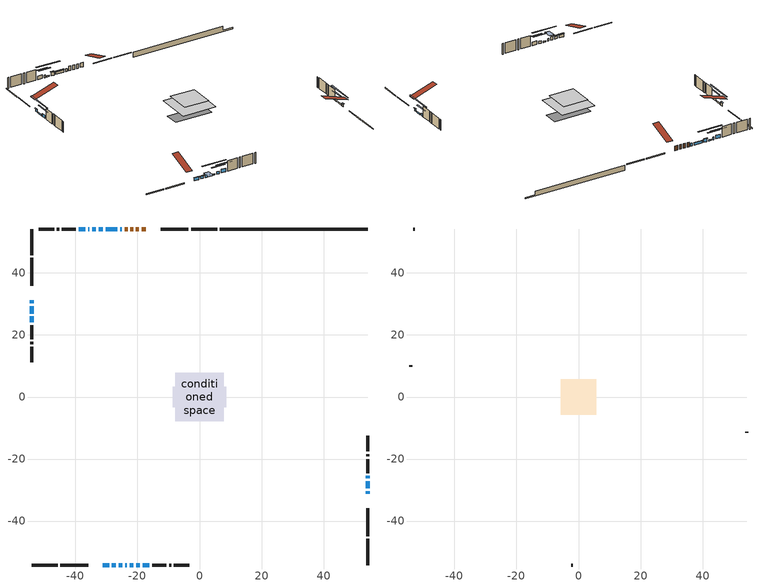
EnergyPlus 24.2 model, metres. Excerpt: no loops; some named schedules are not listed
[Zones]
conditioned space
 floor outside (Floor1 construction): -1.25,-1.25 -1.25,1.25 1.25,1.25 1.25,-1.25 z0.76
 floor adiabatic (AdiabaticFloorConstruction): -7.77,-7.77 -7.77,7.77 7.77,7.77 7.77,-7.77 z3.2
 floor foundation (Slab1 construction): -8.61,-3.28 -8.61,3.28 8.61,3.28 8.61,-3.28 z-1.55
 wall outside (RimJoist1 construction): 5.68,54.15 -2.71,54.15 / -54.15,-54.15 -45.77,-54.15 / -54.15,54.15 -54.15,45.77 / 54.15,-54.15 54.15,-45.77 z0.76:1.06
 wall outside (RimJoist2 construction): -3.64,54.15 -12.55,54.15 / -44.84,-54.15 -35.93,-54.15 / -54.15,44.84 -54.15,35.93 / 54.15,-44.84 54.15,-35.93 z0.76:1.06
 wall outside (AdiabaticWallConstruction 1): -17.31,54.15 -18.69,54.15 / -19.62,54.15 -20.48,54.15 / -21.4,54.15 -22.27,54.15 / -23.2,54.15 -24.07,54.15 z0.76:2.79
 wall outside (AdiabaticWallConstruction): -25,54.15 -25.55,54.15 / -28.21,-54.15 -26.94,-54.15 / -24.01,-54.15 -23.48,-54.15 / -35.51,54.15 -35.87,54.15 z0.76:1.98; 54.15,-31.17 54.15,-30.41 / -26.47,54.15 -30.29,54.15 / 54.15,-26.21 54.15,-25.45 / -20.45,-54.15 -19.23,-54.15 z0.76:1.83; -31.21,54.15 -32.49,54.15 z0.76:2.28; -31.17,-54.15 -29.14,-54.15 / -54.15,31.17 -54.15,30.15 z0.76:2.03; 54.15,-29.48 54.15,-27.14 / -33.41,54.15 -34.58,54.15 / -22.55,-54.15 -21.38,-54.15 / -54.15,29.22 -54.15,26.89 z0.76:1.32; -26.01,-54.15 -24.94,-54.15 z0.76:2.34; -36.79,54.15 -38.93,54.15 / -18.31,-54.15 -16.17,-54.15 z0.76:2.39; -54.15,25.96 -54.15,24.08 z0.76:2.08
 wall outside (Wall1 construction): -39.86,54.15 -44.35,54.15 / -15.24,-54.15 -10.75,-54.15 / -54.15,23.15 -54.15,18.66 / 54.15,-24.52 54.15,-20.03 z0.76:5.64
 wall outside (Wall2 construction): -45.27,54.15 -45.95,54.15 / -9.82,-54.15 -9.15,-54.15 / -54.15,17.73 -54.15,17.06 / 54.15,-19.1 54.15,-18.43 z0.76:5.64
 wall outside (Wall3 construction): -46.88,54.15 -51.85,54.15 / -8.22,-54.15 -3.25,-54.15 / -54.15,16.13 -54.15,11.16 / 54.15,-17.5 54.15,-12.53 z0.76:5.64
 wall foundation (FoundationWall1 construction): 6.61,54.15,-1.55 6.61,54.15,0.76 49.4,54.15,0.76 49.4,54.15,-0.94 54.15,54.15,-0.94 54.15,54.15,-1.55
 window (WindowConstruction 12): -25,54.15 -25.54,54.15 z0.76:1.98
 window (WindowConstruction 6): 54.15,-31.17 54.15,-30.41 z0.76:1.83
 window (WindowConstruction 7): -26.47,54.15 -30.28,54.15 z0.76:1.83
 window (WindowConstruction 8): -31.21,54.15 -32.48,54.15 z0.76:2.28
 window (WindowConstruction 9): -31.17,-54.15 -29.14,-54.15 z0.76:2.03
 window (WindowConstruction 10): -28.21,-54.15 -26.94,-54.15 z0.76:1.98
 window (WindowConstruction 11): -54.15,31.17 -54.15,30.15 z0.76:2.03
 window (WindowConstruction 14): 54.15,-29.48 54.15,-27.14 z0.76:1.32
 window (WindowConstruction 13): -26.01,-54.15 -24.94,-54.15 z0.76:2.34
 window (WindowConstruction 15): -33.41,54.15 -34.58,54.15 z0.76:1.32
 window (WindowConstruction 16): -24.01,-54.15 -23.48,-54.15 z0.76:1.98
 window (WindowConstruction 17): -22.55,-54.15 -21.38,-54.15 z0.76:1.32
 window (WindowConstruction 18): -54.15,29.22 -54.15,26.89 z0.76:1.32
 window (WindowConstruction): 54.15,-26.21 54.15,-25.45 z0.76:1.83
 window (WindowConstruction 1): -35.51,54.15 -35.86,54.15 z0.76:1.98
 window (WindowConstruction 2): -36.79,54.15 -38.93,54.15 z0.76:2.38
 window (WindowConstruction 3): -20.45,-54.15 -19.23,-54.15 z0.76:1.83
 window (WindowConstruction 4): -18.31,-54.15 -16.17,-54.15 z0.76:2.38
 window (WindowConstruction 5): -54.15,25.96 -54.15,24.08 z0.76:2.08
 door (Door): -17.31,54.15 -18.69,54.15 z0.76:2.79
 door (Door 1): -19.62,54.15 -20.48,54.15 z0.76:2.79
 door (Door 2): -21.41,54.15 -22.27,54.15 z0.76:2.79
 door (Door 3): -23.2,54.15 -24.07,54.15 z0.76:2.79
 ceiling adiabatic (AdiabaticFloorConstruction): 7.77,-7.77 7.77,7.77 -7.77,7.77 -7.77,-7.77 z3.2
attic - vented
 floor to conditioned space (Floor2 construction Reversed): -5.65,-5.65 -5.65,5.65 5.65,5.65 5.65,-5.65 z5.64
 wall outside (Wall4 construction): -52.77,54.15 -53.23,54.15 / -2.32,-54.15 -1.87,-54.15 / -54.15,10.23 -54.15,9.78 / 54.15,-11.6 54.15,-11.15 z0.76:5.64
 roof outside (Roof1 construction): -16.38,54.15,5.64 -16.38,43.15,9.31 -13.48,43.15,9.31 -13.48,54.15,5.64; -32.1,-54.15,5.64 -32.1,-43.15,9.31 -35,-43.15,9.31 -35,-54.15,5.64; -54.15,32.1,5.64 -43.15,32.1,9.31 -43.15,35,9.31 -54.15,35,5.64; 54.15,-32.1,5.64 43.15,-32.1,9.31 43.15,-35,9.31 54.15,-35,5.64
shading: 54.15,-30.21 54.15,-31.37 54.57,-31.37 54.57,-30.21 z2.03; -30.49,54.15 -26.27,54.15 -26.27,54.57 -30.49,54.57 z2.03; -32.69,54.15 -31.01,54.15 -31.01,54.57 -32.69,54.57 z2.49; -28.94,-54.15 -31.37,-54.15 -31.37,-54.57 -28.94,-54.57 z2.23; -26.74,-54.15 -28.41,-54.15 -28.41,-54.57 -26.74,-54.57 z2.18; -54.15,29.95 -54.15,31.37 -54.57,31.37 -54.57,29.95 z2.23; 54.15,-22.06 54.15,-34.56 54.57,-34.56 54.57,-22.06 z6.4; -24.33,-54.15 -26.62,-54.15 -26.62,-57.82 -24.33,-57.82 z2.95; -39.66,54.15 -28.33,54.15 -28.33,54.57 -39.66,54.57 z6.4; -16.3,-54.15 -27.63,-54.15 -27.63,-54.57 -16.3,-54.57 z6.4; -54.15,21.81 -54.15,34.31 -54.57,34.31 -54.57,21.81 z6.4; 54.15,-22.81 54.15,-28.85 54.57,-28.85 54.57,-22.81 z4.47; -38.5,54.15 -32.87,54.15 -32.87,54.57 -38.5,54.57 z4.62; -41.57,54.15 -34.15,54.15 -34.15,54.57 -41.57,54.57 z5.02; -16.59,-54.15 -23.09,-54.15 -23.09,-54.57 -16.59,-54.57 z4.47; -13.53,-54.15 -20.94,-54.15 -20.94,-54.57 -13.53,-54.57 z5.02; -54.15,21.44 -54.15,28.6 -54.57,28.6 -54.57,21.44 z4.72
[Building]
Building 1: Terrain=Suburbs
[Site:Location]
Erieau AUT_ON: Latitude {deg}=42.25; Longitude {deg}=-81.9; Time Zone {hr}=-5; Elevation {m}=178; Keep Site Location Information=Yes
[Site:GroundTemperature:Shallow]
5.2292, 3.30147, 3.1471, 4.0619, 7.73432, 11.3896, 14.5586, 16.5661, 16.7366, 15.1039, 12.0157, 8.47254
[Site:WaterMainsTemperature]
Calculation Method=Schedule; Temperature Schedule=mains temperature schedule
[Material] Roughness=Rough; Thermal Absorptance=0.9
Name | Thickness {m} | Conductivity {W/m-K} | Density {kg/m3} | Specific Heat {J/kg-K} | Solar Absorptance | Visible Absorptance
asphalt or fiberglass shingles | 0.00635 | 0.162714 | 1121.4 | 1465.45 | 0.4 | 0.4
ceiling loosefill ins | 0.254 | 0.0480833 | 16.02 | 1046.75 | 0.7 | 0.7
ceiling stud and cavity | 0.1397 | 0.152571 | 65.682 | 1177.47 | 0.7 | 0.7
concrete 4.0 in. | 0.1016 | 1.803125 | 2242.8 | 837.4 | 0.7 | 0.7
concrete 8.0 in. | 0.2032 | 1.803125 | 2242.8 | 837.4 | 0.7 | 0.7
door material | 0.04445 | 0.053851 | 512.64 | 1214.23 | 0.7 | 0.7
door material 1 | 0.04445 | 0.20624 | 512.64 | 1214.23 | 0.7 | 0.7
door material 2 | 0.04445 | 0.188738 | 512.64 | 1214.23 | 0.7 | 0.7
exterior vertical ins | 0.0460229 | 0.029427 | 32.04 | 1214.23 | 0.7 | 0.7
floor covering | 0.0127 | 0.0433444 | 54.468 | 1339.84 | 0.6 | 0.6
floor rigid ins; rim joist rigid ins | 0.051816 | 0.029427 | 32.04 | 1214.23 | 0.7 | 0.7
floor rigid ins 1; wall rigid ins | 0.512978 | 0.029427 | 32.04 | 1214.23 | 0.7 | 0.7
floor stud and cavity | 0.1397 | 0.0898299 | 92.3553 | 1139.71 | 0.7 | 0.7
floor stud and cavity 1 | 0.1397 | 1.75129 | 37.0049 | 1207.88 | 0.7 | 0.7
furniture material conditioned space 1 | 0.1524 | 0.115458 | 640.8 | 1214.23 | 0.6 | 0.6
gypsum board | 0.0127 | 0.160291 | 801 | 837.4 | 0.6 | 0.6
gypsum board 1 | 0.0127 | 0.160291 | 801 | 837.4 | 0.7 | 0.7
osb sheathing 0.5 in. | 0.0127 | 0.115458 | 512.64 | 1214.23 | 0.7 | 0.7
osb sheathing 0.75 in. | 0.01905 | 0.115458 | 512.64 | 1214.23 | 0.7 | 0.7
osb sheathing 2.0 in. | 0.0508 | 0.115458 | 512.64 | 1214.23 | 0.7 | 0.7
rim joist stud and cavity | 0.0508 | 0.308293 | 125.044 | 1163.47 | 0.6 | 0.6
rim joist stud and cavity 1 | 0.0508 | 0.035244 | 125.044 | 1163.47 | 0.6 | 0.6
slab rigid ins | 0.00025908 | 0.029427 | 32.04 | 1214.23 | 0.7 | 0.7
wall stud and cavity | 0.1397 | 0.0818765 | 139.0536 | 1170.24 | 0.7 | 0.7
wall stud and cavity 1 | 0.1397 | 0.113829 | 139.0536 | 1170.24 | 0.7 | 0.7
wall stud and cavity 2 | 0.0889 | 6.1454 | 50.32683 | 1063.81 | 0.6 | 0.6
wall stud and cavity 3 | 0.0889 | 0.380278 | 52.3479 | 1209.89 | 0.7 | 0.7
wall stud and cavity 4 | 0.0889 | 0.391764 | 83.0341 | 1211.67 | 0.7 | 0.7
wood siding | 0.0254 | 0.102417 | 544.68 | 1172.36 | 0.4 | 0.4
wood siding 1 | 0.00254 | 0.102417 | 544.68 | 1172.36 | 0.4 | 0.4
wood siding 2; wood siding 3; wood siding 4 | 0.0254 | 0.102417 | 544.68 | 1172.36 | 0.7 | 0.7
[WindowMaterial:SimpleGlazingSystem]
Name | U-Factor {W/m2-K} | Solar Heat Gain Coefficient
WindowMaterial | 2.509676 | 0.59
WindowMaterial 1 | 3.2711 | 0.4
WindowMaterial 10 | 2.91679 | 0.67
WindowMaterial 11 | 2.97754 | 0.61
WindowMaterial 2 | 2.36943 | 0.65
WindowMaterial 3 | 2.452896 | 0.62
WindowMaterial 4 | 2.396116 | 0.64
WindowMaterial 5 | 2.41826 | 0.63
WindowMaterial 6 | 2.41485 | 0.63
WindowMaterial 7 | 2.4546 | 0.62
WindowMaterial 8 | 2.43473 | 0.62
WindowMaterial 9 | 3.30914 | 0.61
[Construction]
AdiabaticFloorConstruction: floor stud and cavity 1, floor rigid ins 1, osb sheathing 0.75 in., floor covering
AdiabaticWallConstruction: wood siding 3, wall rigid ins, wall stud and cavity 3, gypsum board
AdiabaticWallConstruction 1: wood siding 4, wall rigid ins, wall stud and cavity 3, gypsum board
Door; Door 1: door material
Door 2: door material 1
Door 3: door material 2
Floor1 construction: floor stud and cavity, floor rigid ins, osb sheathing 0.75 in., floor covering
Floor2 construction Reversed: gypsum board, ceiling stud and cavity, ceiling loosefill ins
FoundationWall1 construction: concrete 8.0 in., gypsum board 1
furniture construction conditioned space 1: furniture material conditioned space 1
PartitionWallConstruction: gypsum board, wall stud and cavity 4, gypsum board
RimJoist1 construction: wood siding 2, rim joist rigid ins, osb sheathing 2.0 in., rim joist stud and cavity
RimJoist2 construction: wood siding 2, rim joist rigid ins, osb sheathing 2.0 in., rim joist stud and cavity 1
Roof1 construction: asphalt or fiberglass shingles
Slab1 construction: slab rigid ins, concrete 4.0 in.
Wall1 construction; Wall3 construction: wood siding, osb sheathing 0.5 in., wall stud and cavity, gypsum board
Wall2 construction: wood siding, osb sheathing 0.5 in., wall stud and cavity 1, gypsum board
Wall4 construction: wood siding 1, wall stud and cavity 2
WindowConstruction; WindowConstruction 6: WindowMaterial
WindowConstruction 1: WindowMaterial 1
WindowConstruction 10: WindowMaterial 8
WindowConstruction 11; WindowConstruction 9: WindowMaterial 7
WindowConstruction 12: WindowMaterial 9
WindowConstruction 13: WindowMaterial 10
WindowConstruction 14; WindowConstruction 15; WindowConstruction 16; WindowConstruction 17; WindowConstruction 18: WindowMaterial 11
WindowConstruction 2; WindowConstruction 4: WindowMaterial 2
WindowConstruction 3: WindowMaterial 3
WindowConstruction 5: WindowMaterial 4
WindowConstruction 7: WindowMaterial 5
WindowConstruction 8: WindowMaterial 6
[Zone] Multiplier=1; Part of Total Floor Area=Yes
Name | Volume {m3}
attic - vented | 76.0206
conditioned space | 903
[Space]
Name | Zone | Volume {m3}
attic - vented 1 | attic - vented | 76.0206
conditioned space 1 | conditioned space | 903
[ZoneInfiltration:EffectiveLeakageArea]
infil attic - vented 1: Zone or Space=attic - vented 1; Schedule=Always On Discrete; Effective Air Leakage Area {cm2}=6127.68; Stack Coefficient=0.000594212; Wind Coefficient=1.64699e-05
[ZoneMixing]
whole house fan mix: Zone or Space=attic - vented; Schedule=Always On Continuous; Design Flow Rate Calculation Method=Flow/Zone; Design Flow Rate {m3/s}=0; Source Zone or Space=conditioned space
[SurfaceProperty:ExposedFoundationPerimeter]
Slab1: Exposed Perimeter Calculation Method=TotalExposedPerimeter; Total Exposed Perimeter {m}=47.548
[InternalMass] Zone or ZoneList=conditioned space; Space or SpaceList=conditioned space 1
Name | Construction | Surface Area {m2}
furniture mass conditioned space 1 | furniture construction conditioned space 1 | 144.144
partition wall mass | PartitionWallConstruction | 360.36
[Lights]
interior lighting: Zone or ZoneList or Space or SpaceList=conditioned space 1; Schedule=interior lighting schedule; Design Level Calculation Method=LightingLevel; Lighting Level {W}=343.2; Return Air Fraction=0; Fraction Radiant=0.6; Fraction Visible=0.2; Fraction Replaceable=1
[People]
occupants: Zone or ZoneList or Space or SpaceList=conditioned space 1; Number of People Schedule=occupants schedule; Number of People Calculation Method=People; Number of People=3; Fraction Radiant=0.314171; Sensible Heat Fraction=0.56303; Activity Level Schedule=occupants activity schedule; Carbon Dioxide Generation Rate {m3/s-W}=0; Enable ASHRAE 55 Comfort Warnings=No; Mean Radiant Temperature Calculation Type=EnclosureAveraged
[ElectricEquipment] Zone or ZoneList or Space or SpaceList=conditioned space 1; Design Level Calculation Method=EquipmentLevel
Name | Schedule | Design Level {W} | Fraction Latent | Fraction Radiant | Fraction Lost
clothes dryer | clothes dryer schedule | 140.772 | 0.015 | 0.081 | 0.85
clothes washer | clothes washer schedule | 32.1985 | 0.03 | 0.162 | 0.7
cooking range | cooking range schedule | 215.147 | 0.08 | 0.432 | 0.2
dishwasher | dishwasher schedule | 66.8632 | 0.3 | 0.18 | 0.4
fridge | fridge schedule | 72.9452 | 0 | 0.6 | 0
mech vent bath fan 0 | mech vent bath fan 0 schedule | 43 | 0 | 0 | 1
mech vent bath fan 1 | mech vent bath fan 1 schedule | 43 | 0 | 0 | 1
mech vent house fan | mech vent house fan schedule | 0 | 0 | 0 | 1
mech vent house fan cfis | mech vent house fan cfis schedule | 0 | 0 | 0 | 0
mech vent range fan 0 | mech vent range fan 0 schedule | 43 | 0 | 0 | 1
mech vent range fan 1 | mech vent range fan 1 schedule | 43 | 0 | 0 | 1
misc plug loads | misc plug loads schedule | 494.7 | 0.045 | 0.513 | 0.1
whole house fan | Always On Discrete | 0 | 0 | 0 | 1
[OtherEquipment] Zone or ZoneList or Space or SpaceList=conditioned space 1; Design Level Calculation Method=EquipmentLevel
Name | Fuel Type | Schedule | Design Level {W} | Fraction Latent | Fraction Radiant | Fraction Lost
clothes dryer 1 | Electricity | clothes dryer schedule | 0 | 0.015 | 0.081 | 0.85
cooking range 1 | Electricity | cooking range schedule | 0 | 0.08 | 0.432 | 0.2
general water use latent | None | general water use schedule | 62.594 | 1 | 0 | 0
general water use sensible | None | general water use schedule | -61.6891 | 0 | 0.6 | 0
mech vent house fan latent load | None | Always On Discrete | 0 | 1 | 0 | 0
mech vent house fan sensible load | None | Always On Discrete | 0 | 0 | 0 | 0
water heater energy adjustment1 | NaturalGas | Always On Discrete | 0.01 | 0 | 0 | 1
[ZoneInfiltration:DesignFlowRate] Zone or ZoneList or Space or SpaceList=conditioned space 1; Schedule=Always On Discrete; Design Flow Rate Calculation Method=Flow/Zone; Design Flow Rate {m3/s}=0
infil flow; natural vent flow; whole house fan flow
[Foundation:Kiva]
Foundation Kiva 1: Initial Indoor Air Temperature {C}=18; Wall Height Above Grade {m}=0.759988; Wall Depth Below Slab {m}=0.2032; Custom Block Material Name 1=exterior vertical ins; Custom Block Depth 1 {m}=2.30999; Custom Block X Position 1 {m}=0.2159; Custom Block Z Position 1 {m}=0
[Foundation:Kiva:Settings]
Soil Conductivity {W/m-K}=0.849921; Soil Density {kg/m3}=1842.3; Soil Specific Heat {J/kg-K}=418.7; Ground Solar Absorptivity=0.9; Ground Thermal Absorptivity=0.9; Ground Surface Roughness {m}=0.03; Far-Field Width {m}=40; Deep-Ground Boundary Condition=ZeroFlux; Deep-Ground Depth {m}=40; Minimum Cell Dimension {m}=0.2; Maximum Cell Growth Coefficient=3; Simulation Timestep=Timestep
[Exterior:Lights]
exterior lighting: Schedule=exterior lighting schedule; Design Level {W}=75.6
[Schedule:Constant]
Name | Hourly Value
Always On Continuous; mech vent house fan schedule; mech vent house fan cfis schedule; Always On Discrete | 1
occupants activity schedule | 117.228
fridge schedule | 0
[Schedule:Week:Daily]
interior lighting schedule Week Rule - Jan1-Jan27: interior lighting schedule day, interior lighting schedule day, interior lighting schedule day, interior lighting schedule day, interior lighting schedule day, interior lighting schedule day, interior lighting schedule day, interior lighting schedule default day, interior lighting schedule default day, interior lighting schedule default day, interior lighting schedule default day, interior lighting schedule default day
interior lighting schedule Week Rule - Jan28-Feb3: interior lighting schedule day, interior lighting schedule day, interior lighting schedule day, interior lighting schedule day, interior lighting schedule day 1, interior lighting schedule day 1, interior lighting schedule day 1, interior lighting schedule default day, interior lighting schedule default day, interior lighting schedule default day, interior lighting schedule default day, interior lighting schedule default day
interior lighting schedule Week Rule - Feb4-Feb24: interior lighting schedule day 1, interior lighting schedule day 1, interior lighting schedule day 1, interior lighting schedule day 1, interior lighting schedule day 1, interior lighting schedule day 1, interior lighting schedule day 1, interior lighting schedule default day, interior lighting schedule default day, interior lighting schedule default day, interior lighting schedule default day, interior lighting schedule default day
interior lighting schedule Week Rule - Feb25-Mar3: interior lighting schedule day 1, interior lighting schedule day 1, interior lighting schedule day 1, interior lighting schedule day 1, interior lighting schedule day 2, interior lighting schedule day 2, interior lighting schedule day 2, interior lighting schedule default day, interior lighting schedule default day, interior lighting schedule default day, interior lighting schedule default day, interior lighting schedule default day
interior lighting schedule Week Rule - Mar4-Mar31: interior lighting schedule day 2, interior lighting schedule day 2, interior lighting schedule day 2, interior lighting schedule day 2, interior lighting schedule day 2, interior lighting schedule day 2, interior lighting schedule day 2, interior lighting schedule default day, interior lighting schedule default day, interior lighting schedule default day, interior lighting schedule default day, interior lighting schedule default day
interior lighting schedule Week Rule - Apr1-Apr28: interior lighting schedule day 3, interior lighting schedule day 3, interior lighting schedule day 3, interior lighting schedule day 3, interior lighting schedule day 3, interior lighting schedule day 3, interior lighting schedule day 3, interior lighting schedule default day, interior lighting schedule default day, interior lighting schedule default day, interior lighting schedule default day, interior lighting schedule default day
interior lighting schedule Week Rule - Apr29-May5: interior lighting schedule day 3, interior lighting schedule day 3, interior lighting schedule day 4, interior lighting schedule day 4, interior lighting schedule day 4, interior lighting schedule day 4, interior lighting schedule day 4, interior lighting schedule default day, interior lighting schedule default day, interior lighting schedule default day, interior lighting schedule default day, interior lighting schedule default day
interior lighting schedule Week Rule - May6-May26: interior lighting schedule day 4, interior lighting schedule day 4, interior lighting schedule day 4, interior lighting schedule day 4, interior lighting schedule day 4, interior lighting schedule day 4, interior lighting schedule day 4, interior lighting schedule default day, interior lighting schedule default day, interior lighting schedule default day, interior lighting schedule default day, interior lighting schedule default day
interior lighting schedule Week Rule - May27-Jun2: interior lighting schedule day 4, interior lighting schedule day 4, interior lighting schedule day 4, interior lighting schedule day 4, interior lighting schedule day 4, interior lighting schedule day 5, interior lighting schedule day 5, interior lighting schedule default day, interior lighting schedule default day, interior lighting schedule default day, interior lighting schedule default day, interior lighting schedule default day
interior lighting schedule Week Rule - Jun3-Jun30: interior lighting schedule day 5, interior lighting schedule day 5, interior lighting schedule day 5, interior lighting schedule day 5, interior lighting schedule day 5, interior lighting schedule day 5, interior lighting schedule day 5, interior lighting schedule default day, interior lighting schedule default day, interior lighting schedule default day, interior lighting schedule default day, interior lighting schedule default day
interior lighting schedule Week Rule - Jul1-Jul28: interior lighting schedule day 6, interior lighting schedule day 6, interior lighting schedule day 6, interior lighting schedule day 6, interior lighting schedule day 6, interior lighting schedule day 6, interior lighting schedule day 6, interior lighting schedule default day, interior lighting schedule default day, interior lighting schedule default day, interior lighting schedule default day, interior lighting schedule default day
interior lighting schedule Week Rule - Jul29-Aug4: interior lighting schedule day 6, interior lighting schedule day 6, interior lighting schedule day 6, interior lighting schedule day 7, interior lighting schedule day 7, interior lighting schedule day 7, interior lighting schedule day 7, interior lighting schedule default day, interior lighting schedule default day, interior lighting schedule default day, interior lighting schedule default day, interior lighting schedule default day
interior lighting schedule Week Rule - Aug5-Aug25: interior lighting schedule day 7, interior lighting schedule day 7, interior lighting schedule day 7, interior lighting schedule day 7, interior lighting schedule day 7, interior lighting schedule day 7, interior lighting schedule day 7, interior lighting schedule default day, interior lighting schedule default day, interior lighting schedule default day, interior lighting schedule default day, interior lighting schedule default day
interior lighting schedule Week Rule - Aug26-Sep1: interior lighting schedule day 7, interior lighting schedule day 7, interior lighting schedule day 7, interior lighting schedule day 7, interior lighting schedule day 7, interior lighting schedule day 7, interior lighting schedule day 8, interior lighting schedule default day, interior lighting schedule default day, interior lighting schedule default day, interior lighting schedule default day, interior lighting schedule default day
interior lighting schedule Week Rule - Sep2-Sep29: interior lighting schedule day 8, interior lighting schedule day 8, interior lighting schedule day 8, interior lighting schedule day 8, interior lighting schedule day 8, interior lighting schedule day 8, interior lighting schedule day 8, interior lighting schedule default day, interior lighting schedule default day, interior lighting schedule default day, interior lighting schedule default day, interior lighting schedule default day
interior lighting schedule Week Rule - Sep30-Oct6: interior lighting schedule day 8, interior lighting schedule day 9, interior lighting schedule day 9, interior lighting schedule day 9, interior lighting schedule day 9, interior lighting schedule day 9, interior lighting schedule day 9, interior lighting schedule default day, interior lighting schedule default day, interior lighting schedule default day, interior lighting schedule default day, interior lighting schedule default day
interior lighting schedule Week Rule - Oct7-Oct27: interior lighting schedule day 9, interior lighting schedule day 9, interior lighting schedule day 9, interior lighting schedule day 9, interior lighting schedule day 9, interior lighting schedule day 9, interior lighting schedule day 9, interior lighting schedule default day, interior lighting schedule default day, interior lighting schedule default day, interior lighting schedule default day, interior lighting schedule default day
interior lighting schedule Week Rule - Oct28-Nov3: interior lighting schedule day 9, interior lighting schedule day 9, interior lighting schedule day 9, interior lighting schedule day 9, interior lighting schedule day 10, interior lighting schedule day 10, interior lighting schedule day 10, interior lighting schedule default day, interior lighting schedule default day, interior lighting schedule default day, interior lighting schedule default day, interior lighting schedule default day
interior lighting schedule Week Rule - Nov4-Nov24: interior lighting schedule day 10, interior lighting schedule day 10, interior lighting schedule day 10, interior lighting schedule day 10, interior lighting schedule day 10, interior lighting schedule day 10, interior lighting schedule day 10, interior lighting schedule default day, interior lighting schedule default day, interior lighting schedule default day, interior lighting schedule default day, interior lighting schedule default day
interior lighting schedule Week Rule - Nov25-Dec1: interior lighting schedule day 10, interior lighting schedule day 10, interior lighting schedule day 10, interior lighting schedule day 10, interior lighting schedule day 10, interior lighting schedule day 10, interior lighting schedule day 11, interior lighting schedule default day, interior lighting schedule default day, interior lighting schedule default day, interior lighting schedule default day, interior lighting schedule default day
interior lighting schedule Week Rule - Dec2-Dec31: interior lighting schedule day 11, interior lighting schedule day 11, interior lighting schedule day 11, interior lighting schedule day 11, interior lighting schedule day 11, interior lighting schedule day 11, interior lighting schedule day 11, interior lighting schedule default day, interior lighting schedule default day, interior lighting schedule default day, interior lighting schedule default day, interior lighting schedule default day
occupants schedule Week Rule - Jan1-Dec31: occupants schedule day, occupants schedule day, occupants schedule day, occupants schedule day, occupants schedule day, occupants schedule day, occupants schedule day, occupants schedule default day, occupants schedule default day, occupants schedule default day, occupants schedule default day, occupants schedule default day
clothes dryer schedule Week Rule - Jan1-Dec31: clothes dryer schedule day, clothes dryer schedule day, clothes dryer schedule day, clothes dryer schedule day, clothes dryer schedule day, clothes dryer schedule day, clothes dryer schedule day, clothes dryer schedule default day, clothes dryer schedule default day, clothes dryer schedule default day, clothes dryer schedule default day, clothes dryer schedule default day
clothes washer schedule Week Rule - Jan1-Dec31: clothes washer schedule day, clothes washer schedule day, clothes washer schedule day, clothes washer schedule day, clothes washer schedule day, clothes washer schedule day, clothes washer schedule day, clothes washer schedule default day, clothes washer schedule default day, clothes washer schedule default day, clothes washer schedule default day, clothes washer schedule default day
cooking range schedule Week Rule - Jan1-Dec31: cooking range schedule day, cooking range schedule day, cooking range schedule day, cooking range schedule day, cooking range schedule day, cooking range schedule day, cooking range schedule day, cooking range schedule default day, cooking range schedule default day, cooking range schedule default day, cooking range schedule default day, cooking range schedule default day
dishwasher schedule Week Rule - Jan1-Dec31: dishwasher schedule day, dishwasher schedule day, dishwasher schedule day, dishwasher schedule day, dishwasher schedule day, dishwasher schedule day, dishwasher schedule day, dishwasher schedule default day, dishwasher schedule default day, dishwasher schedule default day, dishwasher schedule default day, dishwasher schedule default day
mech vent bath fan 0 schedule Week Rule - Jan1-Dec31: mech vent bath fan 0 schedule day, mech vent bath fan 0 schedule day, mech vent bath fan 0 schedule day, mech vent bath fan 0 schedule day, mech vent bath fan 0 schedule day, mech vent bath fan 0 schedule day, mech vent bath fan 0 schedule day, mech vent bath fan 0 schedule default day, mech vent bath fan 0 schedule default day, mech vent bath fan 0 schedule default day, mech vent bath fan 0 schedule default day, mech vent bath fan 0 schedule default day
mech vent bath fan 1 schedule Week Rule - Jan1-Dec31: mech vent bath fan 1 schedule day, mech vent bath fan 1 schedule day, mech vent bath fan 1 schedule day, mech vent bath fan 1 schedule day, mech vent bath fan 1 schedule day, mech vent bath fan 1 schedule day, mech vent bath fan 1 schedule day, mech vent bath fan 1 schedule default day, mech vent bath fan 1 schedule default day, mech vent bath fan 1 schedule default day, mech vent bath fan 1 schedule default day, mech vent bath fan 1 schedule default day
mech vent range fan 0 schedule Week Rule - Jan1-Dec31: mech vent range fan 0 schedule day, mech vent range fan 0 schedule day, mech vent range fan 0 schedule day, mech vent range fan 0 schedule day, mech vent range fan 0 schedule day, mech vent range fan 0 schedule day, mech vent range fan 0 schedule day, mech vent range fan 0 schedule default day, mech vent range fan 0 schedule default day, mech vent range fan 0 schedule default day, mech vent range fan 0 schedule default day, mech vent range fan 0 schedule default day
mech vent range fan 1 schedule Week Rule - Jan1-Dec31: mech vent range fan 1 schedule day, mech vent range fan 1 schedule day, mech vent range fan 1 schedule day, mech vent range fan 1 schedule day, mech vent range fan 1 schedule day, mech vent range fan 1 schedule day, mech vent range fan 1 schedule day, mech vent range fan 1 schedule default day, mech vent range fan 1 schedule default day, mech vent range fan 1 schedule default day, mech vent range fan 1 schedule default day, mech vent range fan 1 schedule default day
misc plug loads schedule Week Rule - Jan1-Dec31: misc plug loads schedule day, misc plug loads schedule day, misc plug loads schedule day, misc plug loads schedule day, misc plug loads schedule day, misc plug loads schedule day, misc plug loads schedule day, misc plug loads schedule default day, misc plug loads schedule default day, misc plug loads schedule default day, misc plug loads schedule default day, misc plug loads schedule default day
general water use schedule Week Rule - Jan1-Dec31: general water use schedule day, general water use schedule day, general water use schedule day, general water use schedule day, general water use schedule day, general water use schedule day, general water use schedule day, general water use schedule default day, general water use schedule default day, general water use schedule default day, general water use schedule default day, general water use schedule default day
exterior lighting schedule Week Rule - Jan1-Jan27: exterior lighting schedule day, exterior lighting schedule day, exterior lighting schedule day, exterior lighting schedule day, exterior lighting schedule day, exterior lighting schedule day, exterior lighting schedule day, exterior lighting schedule default day, exterior lighting schedule default day, exterior lighting schedule default day, exterior lighting schedule default day, exterior lighting schedule default day
exterior lighting schedule Week Rule - Jan28-Feb3: exterior lighting schedule day, exterior lighting schedule day, exterior lighting schedule day, exterior lighting schedule day, exterior lighting schedule day 1, exterior lighting schedule day 1, exterior lighting schedule day 1, exterior lighting schedule default day, exterior lighting schedule default day, exterior lighting schedule default day, exterior lighting schedule default day, exterior lighting schedule default day
exterior lighting schedule Week Rule - Feb4-Feb24: exterior lighting schedule day 1, exterior lighting schedule day 1, exterior lighting schedule day 1, exterior lighting schedule day 1, exterior lighting schedule day 1, exterior lighting schedule day 1, exterior lighting schedule day 1, exterior lighting schedule default day, exterior lighting schedule default day, exterior lighting schedule default day, exterior lighting schedule default day, exterior lighting schedule default day
exterior lighting schedule Week Rule - Feb25-Mar3: exterior lighting schedule day 1, exterior lighting schedule day 1, exterior lighting schedule day 1, exterior lighting schedule day 1, exterior lighting schedule day 2, exterior lighting schedule day 2, exterior lighting schedule day 2, exterior lighting schedule default day, exterior lighting schedule default day, exterior lighting schedule default day, exterior lighting schedule default day, exterior lighting schedule default day
exterior lighting schedule Week Rule - Mar4-Mar31: exterior lighting schedule day 2, exterior lighting schedule day 2, exterior lighting schedule day 2, exterior lighting schedule day 2, exterior lighting schedule day 2, exterior lighting schedule day 2, exterior lighting schedule day 2, exterior lighting schedule default day, exterior lighting schedule default day, exterior lighting schedule default day, exterior lighting schedule default day, exterior lighting schedule default day
exterior lighting schedule Week Rule - Apr1-Apr28: exterior lighting schedule day 3, exterior lighting schedule day 3, exterior lighting schedule day 3, exterior lighting schedule day 3, exterior lighting schedule day 3, exterior lighting schedule day 3, exterior lighting schedule day 3, exterior lighting schedule default day, exterior lighting schedule default day, exterior lighting schedule default day, exterior lighting schedule default day, exterior lighting schedule default day
[Schedule:Year]
interior lighting schedule: interior lighting schedule Week Rule - Jan1-Jan27, 1, 1, 1, 27, interior lighting schedule Week Rule - Jan28-Feb3, 1, 28, 2, 3, interior lighting schedule Week Rule - Feb4-Feb24, 2, 4, 2, 24, interior lighting schedule Week Rule - Feb25-Mar3, 2, 25, 3, 3, interior lighting schedule Week Rule - Mar4-Mar31, 3, 4, 3, 31, interior lighting schedule Week Rule - Apr1-Apr28, 4, 1, 4, 28, interior lighting schedule Week Rule - Apr29-May5, 4, 29, 5, 5, interior lighting schedule Week Rule - May6-May26, 5, 6, 5, 26, interior lighting schedule Week Rule - May27-Jun2, 5, 27, 6, 2, interior lighting schedule Week Rule - Jun3-Jun30, 6, 3, 6, 30, interior lighting schedule Week Rule - Jul1-Jul28, 7, 1, 7, 28, interior lighting schedule Week Rule - Jul29-Aug4, 7, 29, 8, 4, interior lighting schedule Week Rule - Aug5-Aug25, 8, 5, 8, 25, interior lighting schedule Week Rule - Aug26-Sep1, 8, 26, 9, 1, interior lighting schedule Week Rule - Sep2-Sep29, 9, 2, 9, 29, interior lighting schedule Week Rule - Sep30-Oct6, 9, 30, 10, 6, interior lighting schedule Week Rule - Oct7-Oct27, 10, 7, 10, 27, interior lighting schedule Week Rule - Oct28-Nov3, 10, 28, 11, 3, interior lighting schedule Week Rule - Nov4-Nov24, 11, 4, 11, 24, interior lighting schedule Week Rule - Nov25-Dec1, 11, 25, 12, 1, interior lighting schedule Week Rule - Dec2-Dec31, 12, 2, 12, 31
occupants schedule: occupants schedule Week Rule - Jan1-Dec31, 1, 1, 12, 31
clothes dryer schedule: clothes dryer schedule Week Rule - Jan1-Dec31, 1, 1, 12, 31
clothes washer schedule: clothes washer schedule Week Rule - Jan1-Dec31, 1, 1, 12, 31
cooking range schedule: cooking range schedule Week Rule - Jan1-Dec31, 1, 1, 12, 31
dishwasher schedule: dishwasher schedule Week Rule - Jan1-Dec31, 1, 1, 12, 31
mech vent bath fan 0 schedule: mech vent bath fan 0 schedule Week Rule - Jan1-Dec31, 1, 1, 12, 31
mech vent bath fan 1 schedule: mech vent bath fan 1 schedule Week Rule - Jan1-Dec31, 1, 1, 12, 31
mech vent range fan 0 schedule: mech vent range fan 0 schedule Week Rule - Jan1-Dec31, 1, 1, 12, 31
mech vent range fan 1 schedule: mech vent range fan 1 schedule Week Rule - Jan1-Dec31, 1, 1, 12, 31
misc plug loads schedule: misc plug loads schedule Week Rule - Jan1-Dec31, 1, 1, 12, 31
general water use schedule: general water use schedule Week Rule - Jan1-Dec31, 1, 1, 12, 31
exterior lighting schedule: exterior lighting schedule Week Rule - Jan1-Jan27, 1, 1, 1, 27, exterior lighting schedule Week Rule - Jan28-Feb3, 1, 28, 2, 3, exterior lighting schedule Week Rule - Feb4-Feb24, 2, 4, 2, 24, exterior lighting schedule Week Rule - Feb25-Mar3, 2, 25, 3, 3, exterior lighting schedule Week Rule - Mar4-Mar31, 3, 4, 3, 31, exterior lighting schedule Week Rule - Apr1-Apr28, 4, 1, 4, 28, exterior lighting schedule Week Rule - Apr29-May5, 4, 29, 5, 5, exterior lighting schedule Week Rule - May6-May26, 5, 6, 5, 26, exterior lighting schedule Week Rule - May27-Jun2, 5, 27, 6, 2, exterior lighting schedule Week Rule - Jun3-Jun30, 6, 3, 6, 30, exterior lighting schedule Week Rule - Jul1-Jul28, 7, 1, 7, 28, exterior lighting schedule Week Rule - Jul29-Aug4, 7, 29, 8, 4, exterior lighting schedule Week Rule - Aug5-Aug25, 8, 5, 8, 25, exterior lighting schedule Week Rule - Aug26-Sep1, 8, 26, 9, 1, exterior lighting schedule Week Rule - Sep2-Sep29, 9, 2, 9, 29, exterior lighting schedule Week Rule - Sep30-Oct6, 9, 30, 10, 6, exterior lighting schedule Week Rule - Oct7-Oct27, 10, 7, 10, 27, exterior lighting schedule Week Rule - Oct28-Nov3, 10, 28, 11, 3, exterior lighting schedule Week Rule - Nov4-Nov24, 11, 4, 11, 24, exterior lighting schedule Week Rule - Nov25-Dec1, 11, 25, 12, 1, exterior lighting schedule Week Rule - Dec2-Dec31, 12, 2, 12, 31
[Schedule:Compact]
mains temperature schedule: Through: 01/01, For: AllDays, Until: 24:00, 8.89333, Through: 01/02, For: AllDays, Until: 24:00, 8.82722, Through: 01/03, For: AllDays, Until: 24:00, 8.76167, Through: 01/04, For: AllDays, Until: 24:00, 8.69778, Through: 01/05, For: AllDays, Until: 24:00, 8.635, Through: 01/06, For: AllDays, Until: 24:00, 8.57333, Through: 01/07, For: AllDays, Until: 24:00, 8.51333, Through: 01/08, For: AllDays, Until: 24:00, 8.455, Through: 01/09, For: AllDays, Until: 24:00, 8.39778, Through: 01/10, For: AllDays, Until: 24:00, 8.34167, Through: 01/11, For: AllDays, Until: 24:00, 8.28722, Through: 01/12, For: AllDays, Until: 24:00, 8.23444, Through: 01/13, For: AllDays, Until: 24:00, 8.18278, Through: 01/14, For: AllDays, Until: 24:00, 8.13222, Through: 01/15, For: AllDays, Until: 24:00, 8.08389, Through: 01/16, For: AllDays, Until: 24:00, 8.03667, Through: 01/17, For: AllDays, Until: 24:00, 7.99111, Through: 01/18, For: AllDays, Until: 24:00, 7.94667, Through: 01/19, For: AllDays, Until: 24:00, 7.90389, Through: 01/20, For: AllDays, Until: 24:00, 7.86278, Through: 01/21, For: AllDays, Until: 24:00, 7.82333, Through: 01/22, For: AllDays, Until: 24:00, 7.78556, Through: 01/23, For: AllDays, Until: 24:00, 7.74889, Through: 01/24, For: AllDays, Until: 24:00, 7.71444, Through: 01/25, For: AllDays, Until: 24:00, 7.68111, Through: 01/26, For: AllDays, Until: 24:00, 7.64944, Through: 01/27, For: AllDays, Until: 24:00, 7.61944, Through: 01/28, For: AllDays, Until: 24:00, 7.59111, Through: 01/29, For: AllDays, Until: 24:00, 7.56444, Through: 01/30, For: AllDays, Until: 24:00, 7.53944, Through: 01/31, For: AllDays, Until: 24:00, 7.51611, Through: 02/01, For: AllDays, Until: 24:00, 7.49444, Through: 02/02, For: AllDays, Until: 24:00, 7.47389, Through: 02/03, For: AllDays, Until: 24:00, 7.45556, Through: 02/04, For: AllDays, Until: 24:00, 7.43889, Through: 02/05, For: AllDays, Until: 24:00, 7.42389, Through: 02/06, For: AllDays, Until: 24:00, 7.41056, Through: 02/07, For: AllDays, Until: 24:00, 7.39889, Through: 02/08, For: AllDays, Until: 24:00, 7.38833, Through: 02/09, For: AllDays, Until: 24:00, 7.38, Through: 02/10, For: AllDays, Until: 24:00, 7.37389, Through: 02/11, For: AllDays, Until: 24:00, 7.36889, Through: 02/12, For: AllDays, Until: 24:00, 7.36556, Through: 02/13, For: AllDays, Until: 24:00, 7.36389, Through: 02/14, For: AllDays, Until: 24:00, 7.36389, Through: 02/15, For: AllDays, Until: 24:00, 7.36611, Through: 02/16, For: AllDays, Until: 24:00, 7.36944, Through: 02/17, For: AllDays, Until: 24:00, 7.375, Through: 02/18, For: AllDays, Until: 24:00, 7.38167, Through: 02/19, For: AllDays, Until: 24:00, 7.39056, Through: 02/20, For: AllDays, Until: 24:00, 7.40056, Through: 02/21, For: AllDays, Until: 24:00, 7.41278, Through: 02/22, For: AllDays, Until: 24:00, 7.42667, Through: 02/23, For: AllDays, Until: 24:00, 7.44222, Through: 02/24, For: AllDays, Until: 24:00, 7.45889, Through: 02/25, For: AllDays, Until: 24:00, 7.47778, Through: 02/26, For: AllDays, Until: 24:00, 7.49833, Through: 02/27, For: AllDays, Until: 24:00, 7.52056, Through: 02/28, For: AllDays, Until: 24:00, 7.54444, Through: 03/01, For: AllDays, Until: 24:00, 7.56944, Through: 03/02, For: AllDays, Until: 24:00, 7.59667, Through: 03/03, For: AllDays, Until: 24:00, 7.62556, Through: 03/04, For: AllDays, Until: 24:00, 7.65556, Through: 03/05, For: AllDays, Until: 24:00, 7.68778, Through: 03/06, For: AllDays, Until: 24:00, 7.72111, Through: 03/07, For: AllDays, Until: 24:00, 7.75611, Through: 03/08, For: AllDays, Until: 24:00, 7.79278, Through: 03/09, For: AllDays, Until: 24:00, 7.83111, Through: 03/10, For: AllDays, Until: 24:00, 7.87111, Through: 03/11, For: AllDays, Until: 24:00, 7.91222, Through: 03/12, For: AllDays, Until: 24:00, 7.95556, Through: 03/13, For: AllDays, Until: 24:00, 8, Through: 03/14, For: AllDays, Until: 24:00, 8.04556, Through: 03/15, For: AllDays, Until: 24:00, 8.09333, Through: 03/16, For: AllDays, Until: 24:00, 8.14222, Through: 03/17, For: AllDays, Until: 24:00, 8.19278, Through: 03/18, For: AllDays, Until: 24:00, 8.24444, Through: 03/19, For: AllDays, Until: 24:00, 8.29778, Through: 03/20, For: AllDays, Until: 24:00, 8.35278, Through: 03/21, For: AllDays, Until: 24:00, 8.40889, Through: 03/22, For: AllDays, Until: 24:00, 8.46611, Through: 03/23, For: AllDays, Until: 24:00, 8.52556, Through: 03/24, For: AllDays, Until: 24:00, 8.58556, Through: 03/25, For: AllDays, Until: 24:00, 8.64722, Through: 03/26, For: AllDays, Until: 24:00, 8.71, Through: 03/27, For: AllDays, Until: 24:00, 8.77444, Through: 03/28, For: AllDays, Until: 24:00, 8.84, Through: 03/29, For: AllDays, Until: 24:00, 8.90667, Through: 03/30, For: AllDays, Until: 24:00, 8.975, Through: 03/31, For: AllDays, Until: 24:00, 9.04389, Through: 04/01, For: AllDays, Until: 24:00, 9.11444, Through: 04/02, For: AllDays, Until: 24:00, 9.18611, Through: 04/03, For: AllDays, Until: 24:00, 9.25889, Through: 04/04, For: AllDays, Until: 24:00, 9.33278, Through: 04/05, For: AllDays, Until: 24:00, 9.40833, Through: 04/06, For: AllDays, Until: 24:00, 9.48444, Through: 04/07, For: AllDays, Until: 24:00, 9.56167, Through: 04/08, For: AllDays, Until: 24:00, 9.64, Through: 04/09, For: AllDays, Until: 24:00, 9.71889, Through: 04/10, For: AllDays, Until: 24:00, 9.79944, Through: 04/11, For: AllDays, Until: 24:00, 9.88056, Through: 04/12, For: AllDays, Until: 24:00, 9.96333, Through: 04/13, For: AllDays, Until: 24:00, 10.0461, Through: 04/14, For: AllDays, Until: 24:00, 10.1306, Through: 04/15, For: AllDays, Until: 24:00, 10.2156, Through: 04/16, For: AllDays, Until: 24:00, 10.3011, Through: 04/17, For: AllDays, Until: 24:00, 10.3878, Through: 04/18, For: AllDays, Until: 24:00, 10.4756, Through: 04/19, For: AllDays, Until: 24:00, 10.5639, Through: 04/20, For: AllDays, Until: 24:00, 10.6528, Through: 04/21, For: AllDays, Until: 24:00, 10.7422, Through: 04/22, For: AllDays, Until: 24:00, 10.8328, Through: 04/23, For: AllDays, Until: 24:00, 10.9239, Through: 04/24, For: AllDays, Until: 24:00, 11.0156, Through: 04/25, For: AllDays, Until: 24:00, 11.1083, Through: 04/26, For: AllDays, Until: 24:00, 11.2011, Through: 04/27, For: AllDays, Until: 24:00, 11.295, Through: 04/28, For: AllDays, Until: 24:00, 11.3889, Through: 04/29, For: AllDays, Until: 24:00, 11.4833, Through: 04/30, For: AllDays, Until: 24:00, 11.5783, Through: 05/01, For: AllDays, Until: 24:00, 11.6739, Through: 05/02, For: AllDays, Until: 24:00, 11.77, Through: 05/03, For: AllDays, Until: 24:00, 11.8661, Through: 05/04, For: AllDays, Until: 24:00, 11.9633, Through: 05/05, For: AllDays, Until: 24:00, 12.06, Through: 05/06, For: AllDays, Until: 24:00, 12.1578, Through: 05/07, For: AllDays, Until: 24:00, 12.255, Through: 05/08, For: AllDays, Until: 24:00, 12.3533, Through: 05/09, For: AllDays, Until: 24:00, 12.4511, Through: 05/10, For: AllDays, Until: 24:00, 12.5494, Through: 05/11, For: AllDays, Until: 24:00, 12.6483, Through: 05/12, For: AllDays, Until: 24:00, 12.7467, Through: 05/13, For: AllDays, Until: 24:00, 12.8456, Through: 05/14, For: AllDays, Until: 24:00, 12.9444, Through: 05/15, For: AllDays, Until: 24:00, 13.0433, Through: 05/16, For: AllDays, Until: 24:00, 13.1422, Through: 05/17, For: AllDays, Until: 24:00, 13.2411, Through: 05/18, For: AllDays, Until: 24:00, 13.34, Through: 05/19, For: AllDays, Until: 24:00, 13.4383, Through: 05/20, For: AllDays, Until: 24:00, 13.5372, Through: 05/21, For: AllDays, Until: 24:00, 13.6356, Through: 05/22, For: AllDays, Until: 24:00, 13.7339, Through: 05/23, For: AllDays, Until: 24:00, 13.8322, Through: 05/24, For: AllDays, Until: 24:00, 13.9306, Through: 05/25, For: AllDays, Until: 24:00, 14.0283, Through: 05/26, For: AllDays, Until: 24:00, 14.1256, Through: 05/27, For: AllDays, Until: 24:00, 14.2228, Through: 05/28, For: AllDays, Until: 24:00, 14.3194, Through: 05/29, For: AllDays, Until: 24:00, 14.4161, Through: 05/30, For: AllDays, Until: 24:00, 14.5122, Through: 05/31, For: AllDays, Until: 24:00, 14.6078, Through: 06/01, For: AllDays, Until: 24:00, 14.7033, Through: 06/02, For: AllDays, Until: 24:00, 14.7978, Through: 06/03, For: AllDays, Until: 24:00, 14.8922, Through: 06/04, For: AllDays, Until: 24:00, 14.9861, Through: 06/05, For: AllDays, Until: 24:00, 15.0789, Through: 06/06, For: AllDays, Until: 24:00, 15.1717, Through: 06/07, For: AllDays, Until: 24:00, 15.2639, Through: 06/08, For: AllDays, Until: 24:00, 15.355, Through: 06/09, For: AllDays, Until: 24:00, 15.4456, Through: 06/10, For: AllDays, Until: 24:00, 15.5356, Through: 06/11, For: AllDays, Until: 24:00, 15.625, Through: 06/12, For: AllDays, Until: 24:00, 15.7139, Through: 06/13, For: AllDays, Until: 24:00, 15.8017, Through: 06/14, For: AllDays, Until: 24:00, 15.8883, Through: 06/15, For: AllDays, Until: 24:00, 15.9744, Through: 06/16, For: AllDays, Until: 24:00, 16.06, Through: 06/17, For: AllDays, Until: 24:00, 16.1444, Through: 06/18, For: AllDays, Until: 24:00, 16.2278, Through: 06/19, For: AllDays, Until: 24:00, 16.3106, Through: 06/20, For: AllDays, Until: 24:00, 16.3922, Through: 06/21, For: AllDays, Until: 24:00, 16.4728, Through: 06/22, For: AllDays, Until: 24:00, 16.5522, Through: 06/23, For: AllDays, Until: 24:00, 16.6311, Through: 06/24, For: AllDays, Until: 24:00, 16.7089, Through: 06/25, For: AllDays, Until: 24:00, 16.7856, Through: 06/26, For: AllDays, Until: 24:00, 16.8606, Through: 06/27, For: AllDays, Until: 24:00, 16.935, Through: 06/28, For: AllDays, Until: 24:00, 17.0083, Through: 06/29, For: AllDays, Until: 24:00, 17.0806, Through: 06/30, For: AllDays, Until: 24:00, 17.1511, Through: 07/01, For: AllDays, Until: 24:00, 17.2211, Through: 07/02, For: AllDays, Until: 24:00, 17.2894, Through: 07/03, For: AllDays, Until: 24:00, 17.3567, Through: 07/04, For: AllDays, Until: 24:00, 17.4228, Through: 07/05, For: AllDays, Until: 24:00, 17.4878, Through: 07/06, For: AllDays, Until: 24:00, 17.5511, Through: 07/07, For: AllDays, Until: 24:00, 17.6133, Through: 07/08, For: AllDays, Until: 24:00, 17.6739, Through: 07/09, For: AllDays, Until: 24:00, 17.7333, Through: 07/10, For: AllDays, Until: 24:00, 17.7911, Through: 07/11, For: AllDays, Until: 24:00, 17.8478, Through: 07/12, For: AllDays, Until: 24:00, 17.9033, Through: 07/13, For: AllDays, Until: 24:00, 17.9572, Through: 07/14, For: AllDays, Until: 24:00, 18.0094, Through: 07/15, For: AllDays, Until: 24:00, 18.0606, Through: 07/16, For: AllDays, Until: 24:00, 18.11, Through: 07/17, For: AllDays, Until: 24:00, 18.1578, Through: 07/18, For: AllDays, Until: 24:00, 18.2044, Through: 07/19, For: AllDays, Until: 24:00, 18.2494, Through: 07/20, For: AllDays, Until: 24:00, 18.2928, Through: 07/21, For: AllDays, Until: 24:00, 18.335, Through: 07/22, For: AllDays, Until: 24:00, 18.3756, Through: 07/23, For: AllDays, Until: 24:00, 18.4139, Through: 07/24, For: AllDays, Until: 24:00, 18.4517, Through: 07/25, For: AllDays, Until: 24:00, 18.4872, Through: 07/26, For: AllDays, Until: 24:00, 18.5211, Through: 07/27, For: AllDays, Until: 24:00, 18.5539, Through: 07/28, For: AllDays, Until: 24:00, 18.5844, Through: 07/29, For: AllDays, Until: 24:00, 18.6139, Through: 07/30, For: AllDays, Until: 24:00, 18.6417, Through: 07/31, For: AllDays, Until: 24:00, 18.6678, Through: 08/01, For: AllDays, Until: 24:00, 18.6917, Through: 08/02, For: AllDays, Until: 24:00, 18.7144, Through: 08/03, For: AllDays, Until: 24:00, 18.7356, Through: 08/04, For: AllDays, Until: 24:00, 18.755, Through: 08/05, For: AllDays, Until: 24:00, 18.7728, Through: 08/06, For: AllDays, Until: 24:00, 18.7889, Through: 08/07, For: AllDays, Until: 24:00, 18.8028, Through: 08/08, For: AllDays, Until: 24:00, 18.8156, Through: 08/09, For: AllDays, Until: 24:00, 18.8267, Through: 08/10, For: AllDays, Until: 24:00, 18.8361, Through: 08/11, For: AllDays, Until: 24:00, 18.8433, Through: 08/12, For: AllDays, Until: 24:00, 18.8494, Through: 08/13, For: AllDays, Until: 24:00, 18.8533, Through: 08/14, For: AllDays, Until: 24:00, 18.8561, Through: 08/15, For: AllDays, Until: 24:00, 18.8567, Through: 08/16, For: AllDays, Until: 24:00, 18.8561, Through: 08/17, For: AllDays, Until: 24:00, 18.8533, Through: 08/18, For: AllDays, Until: 24:00, 18.8489, Through: 08/19, For: AllDays, Until: 24:00, 18.8428, Through: 08/20, For: AllDays, Until: 24:00, 18.835, Through: 08/21, For: AllDays, Until: 24:00, 18.8256, Through: 08/22, For: AllDays, Until: 24:00, 18.8144, Through: 08/23, For: AllDays, Until: 24:00, 18.8017, Through: 08/24, For: AllDays, Until: 24:00, 18.7872, Through: 08/25, For: AllDays, Until: 24:00, 18.7711, Through: 08/26, For: AllDays, Until: 24:00, 18.7533, Through: 08/27, For: AllDays, Until: 24:00, 18.7339, Through: 08/28, For: AllDays, Until: 24:00, 18.7128, Through: 08/29, For: AllDays, Until: 24:00, 18.69, Through: 08/30, For: AllDays, Until: 24:00, 18.6656, Through: 08/31, For: AllDays, Until: 24:00, 18.6394, Through: 09/01, For: AllDays, Until: 24:00, 18.6117, Through: 09/02, For: AllDays, Until: 24:00, 18.5822, Through: 09/03, For: AllDays, Until: 24:00, 18.5511, Through: 09/04, For: AllDays, Until: 24:00, 18.5183, Through: 09/05, For: AllDays, Until: 24:00, 18.4839, Through: 09/06, For: AllDays, Until: 24:00, 18.4483, Through: 09/07, For: AllDays, Until: 24:00, 18.4111, Through: 09/08, For: AllDays, Until: 24:00, 18.3717, Through: 09/09, For: AllDays, Until: 24:00, 18.3311, Through: 09/10, For: AllDays, Until: 24:00, 18.2894, Through: 09/11, For: AllDays, Until: 24:00, 18.2456, Through: 09/12, For: AllDays, Until: 24:00, 18.2006, Through: 09/13, For: AllDays, Until: 24:00, 18.1539, Through: 09/14, For: AllDays, Until: 24:00, 18.1056, Through: 09/15, For: AllDays, Until: 24:00, 18.0561, Through: 09/16, For: AllDays, Until: 24:00, 18.005, Through: 09/17, For: AllDays, Until: 24:00, 17.9528, Through: 09/18, For: AllDays, Until: 24:00, 17.8983, Through: 09/19, For: AllDays, Until: 24:00, 17.8433, Through: 09/20, For: AllDays, Until: 24:00, 17.7867, Through: 09/21, For: AllDays, Until: 24:00, 17.7283, Through: 09/22, For: AllDays, Until: 24:00, 17.6689, Through: 09/23, For: AllDays, Until: 24:00, 17.6078, Through: 09/24, For: AllDays, Until: 24:00, 17.5456, Through: 09/25, For: AllDays, Until: 24:00, 17.4822, Through: 09/26, For: AllDays, Until: 24:00, 17.4172, Through: 09/27, For: AllDays, Until: 24:00, 17.3511, Through: 09/28, For: AllDays, Until: 24:00, 17.2839, Through: 09/29, For: AllDays, Until: 24:00, 17.215, Through: 09/30, For: AllDays, Until: 24:00, 17.1456, Through: 10/01, For: AllDays, Until: 24:00, 17.0744, Through: 10/02, For: AllDays, Until: 24:00, 17.0022, Through: 10/03, For: AllDays, Until: 24:00, 16.9289, Through: 10/04, For: AllDays, Until: 24:00, 16.8544, Through: 10/05, For: AllDays, Until: 24:00, 16.7789, Through: 10/06, For: AllDays, Until: 24:00, 16.7022, Through: 10/07, For: AllDays, Until: 24:00, 16.6244, Through: 10/08, For: AllDays, Until: 24:00, 16.5456, Through: 10/09, For: AllDays, Until: 24:00, 16.4661, Through: 10/10, For: AllDays, Until: 24:00, 16.385, Through: 10/11, For: AllDays, Until: 24:00, 16.3033, Through: 10/12, For: AllDays, Until: 24:00, 16.2206, Through: 10/13, For: AllDays, Until: 24:00, 16.1372, Through: 10/14, For: AllDays, Until: 24:00, 16.0528, Through: 10/15, For: AllDays, Until: 24:00, 15.9672, Through: 10/16, For: AllDays, Until: 24:00, 15.8811, Through: 10/17, For: AllDays, Until: 24:00, 15.7939, Through: 10/18, For: AllDays, Until: 24:00, 15.7061, Through: 10/19, For: AllDays, Until: 24:00, 15.6172, Through: 10/20, For: AllDays, Until: 24:00, 15.5283, Through: 10/21, For: AllDays, Until: 24:00, 15.4383, Through: 10/22, For: AllDays, Until: 24:00, 15.3472, Through: 10/23, For: AllDays, Until: 24:00, 15.2561, Through: 10/24, For: AllDays, Until: 24:00, 15.1639, Through: 10/25, For: AllDays, Until: 24:00, 15.0711, Through: 10/26, For: AllDays, Until: 24:00, 14.9778, Through: 10/27, For: AllDays, Until: 24:00, 14.8839, Through: 10/28, For: AllDays, Until: 24:00, 14.79, Through: 10/29, For: AllDays, Until: 24:00, 14.695, Through: 10/30, For: AllDays, Until: 24:00, 14.6, Through: 10/31, For: AllDays, Until: 24:00, 14.5039, Through: 11/01, For: AllDays, Until: 24:00, 14.4078, Through: 11/02, For: AllDays, Until: 24:00, 14.3111, Through: 11/03, For: AllDays, Until: 24:00, 14.2144, Through: 11/04, For: AllDays, Until: 24:00, 14.1172, Through: 11/05, For: AllDays, Until: 24:00, 14.02, Through: 11/06, For: AllDays, Until: 24:00, 13.9222, Through: 11/07, For: AllDays, Until: 24:00, 13.8239, Through: 11/08, For: AllDays, Until: 24:00, 13.7256, Through: 11/09, For: AllDays, Until: 24:00, 13.6272, Through: 11/10, For: AllDays, Until: 24:00, 13.5289, Through: 11/11, For: AllDays, Until: 24:00, 13.43, Through: 11/12, For: AllDays, Until: 24:00, 13.3311, Through: 11/13, For: AllDays, Until: 24:00, 13.2322, Through: 11/14, For: AllDays, Until: 24:00, 13.1333, Through: 11/15, For: AllDays, Until: 24:00, 13.0344, Through: 11/16, For: AllDays, Until: 24:00, 12.9356, Through: 11/17, For: AllDays, Until: 24:00, 12.8372, Through: 11/18, For: AllDays, Until: 24:00, 12.7383, Through: 11/19, For: AllDays, Until: 24:00, 12.6394, Through: 11/20, For: AllDays, Until: 24:00, 12.5411, Through: 11/21, For: AllDays, Until: 24:00, 12.4428, Through: 11/22, For: AllDays, Until: 24:00, 12.3444, Through: 11/23, For: AllDays, Until: 24:00, 12.2467, Through: 11/24, For: AllDays, Until: 24:00, 12.1494, Through: 11/25, For: AllDays, Until: 24:00, 12.0517, Through: 11/26, For: AllDays, Until: 24:00, 11.955, Through: 11/27, For: AllDays, Until: 24:00, 11.8583, Through: 11/28, For: AllDays, Until: 24:00, 11.7617, Through: 11/29, For: AllDays, Until: 24:00, 11.6661, Through: 11/30, For: AllDays, Until: 24:00, 11.5706, Through: 12/01, For: AllDays, Until: 24:00, 11.4756, Through: 12/02, For: AllDays, Until: 24:00, 11.3806, Through: 12/03, For: AllDays, Until: 24:00, 11.2867, Through: 12/04, For: AllDays, Until: 24:00, 11.1933, Through: 12/05, For: AllDays, Until: 24:00, 11.1, Through: 12/06, For: AllDays, Until: 24:00, 11.0078, Through: 12/07, For: AllDays, Until: 24:00, 10.9161, Through: 12/08, For: AllDays, Until: 24:00, 10.825, Through: 12/09, For: AllDays, Until: 24:00, 10.735, Through: 12/10, For: AllDays, Until: 24:00, 10.645, Through: 12/11, For: AllDays, Until: 24:00, 10.5561, Through: 12/12, For: AllDays, Until: 24:00, 10.4678, Through: 12/13, For: AllDays, Until: 24:00, 10.3806, Through: 12/14, For: AllDays, Until: 24:00, 10.2939, Through: 12/15, For: AllDays, Until: 24:00, 10.2083, Through: 12/16, For: AllDays, Until: 24:00, 10.1233, Through: 12/17, For: AllDays, Until: 24:00, 10.0389, Through: 12/18, For: AllDays, Until: 24:00, 9.95611, Through: 12/19, For: AllDays, Until: 24:00, 9.87389, Through: 12/20, For: AllDays, Until: 24:00, 9.79278, Through: 12/21, For: AllDays, Until: 24:00, 9.71222, Through: 12/22, For: AllDays, Until: 24:00, 9.63333, Through: 12/23, For: AllDays, Until: 24:00, 9.555, Through: 12/24, For: AllDays, Until: 24:00, 9.47778, Through: 12/25, For: AllDays, Until: 24:00, 9.40167, Through: 12/26, For: AllDays, Until: 24:00, 9.32667, Through: 12/27, For: AllDays, Until: 24:00, 9.25278, Through: 12/28, For: AllDays, Until: 24:00, 9.18, Through: 12/29, For: AllDays, Until: 24:00, 9.10833, Through: 12/30, For: AllDays, Until: 24:00, 9.03833, Through: 12/31, For: AllDays, Until: 24:00, 8.96889
